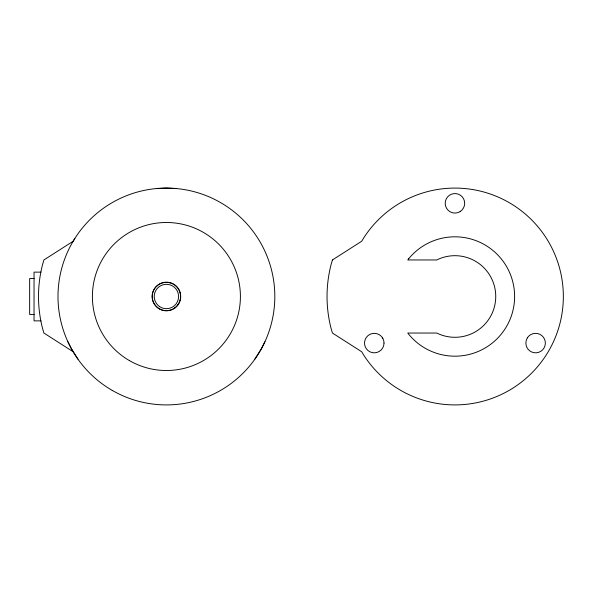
<?xml version="1.0" encoding="UTF-8"?>
<svg xmlns="http://www.w3.org/2000/svg" width="593" height="593" viewBox="0 0 593 593"><rect width="100%" height="100%" fill="white"/><g stroke="black" fill="none" stroke-linecap="round" stroke-linejoin="round"><path stroke-width="0.89" d="M264.893 341.753L261.409 348.728L254.834 359.158M74.874 238.408L73.228 241.203L43.904 259.956L42.526 264.693A127.903 127.903 0 0 0 42.526 328.307L43.904 333.044L73.228 351.797M177.863 304.824L178.367 304.09M175.432 307.411L174.031 308.434M156.359 188.611L166.411 188.092L176.455 188.611M40.999 272.135L34.038 272.135L34.038 320.865L40.999 320.865M34.172 278.532L29.65 278.532L29.65 314.468L34.172 314.468M77.98 359.158L71.405 348.728L67.928 341.753M382.47 337.832L382.781 338.358M384.005 343.043L383.99 343.658A9.747 9.747 0 0 1 372.271 352.62A9.747 9.747 0 0 1 365.118 339.715A9.747 9.747 0 0 1 378.927 334.526L379.453 334.83A9.747 9.747 0 0 1 384.005 343.043M332.436 259.956L331.057 264.693A127.903 127.903 0 0 0 331.057 328.307L332.436 333.044L361.752 351.797L363.405 354.592A108.408 108.408 0 0 0 525.776 378.564A108.408 108.408 0 0 0 525.776 214.436A108.408 108.408 0 0 0 363.405 238.408L361.752 241.203L332.436 259.956M527.392 337.862L527.081 338.388A9.747 9.747 0 0 0 533.996 352.687A9.747 9.747 0 0 0 545.226 341.457A9.747 9.747 0 0 0 530.928 334.541L530.394 334.852A9.747 9.747 0 0 0 527.392 337.862M408.681 258.763L407.762 259.956L436.796 259.956L438.346 259.208A40.806 40.806 0 0 1 495.733 297.345A40.806 40.806 0 0 1 436.804 333.044L407.762 333.044L409.192 334.852A59.685 59.685 0 0 0 496.074 339.737A59.685 59.685 0 0 0 495.489 252.714A59.685 59.685 0 0 0 408.681 258.763M460.161 211.538L459.634 211.849A9.747 9.747 0 0 1 450.243 211.849L449.716 211.538A9.747 9.747 0 0 1 447.559 196.943A9.747 9.747 0 0 1 462.318 196.943A9.747 9.747 0 0 1 460.161 211.538M129.407 360.588A73.999 73.999 0 0 0 240.41 296.5A73.999 73.999 0 0 0 129.407 232.412A73.999 73.999 0 0 0 129.407 360.588M112.203 390.387A108.408 108.408 0 0 0 274.818 296.5A108.408 108.408 0 0 0 112.203 202.613A108.408 108.408 0 0 0 112.203 390.387M158.487 308.419A14.314 14.314 0 0 0 180.695 297.397A14.314 14.314 0 0 0 160.043 283.676A14.314 14.314 0 0 0 158.487 308.419M159.332 308.76A14.158 14.158 0 0 0 180.569 296.5A14.158 14.158 0 0 0 159.332 284.24A14.158 14.158 0 0 0 159.332 308.76M159.665 306.648A12.179 12.179 0 0 0 178.567 297.263A12.179 12.179 0 0 0 160.992 285.589A12.179 12.179 0 0 0 159.665 306.648"/></g></svg>
